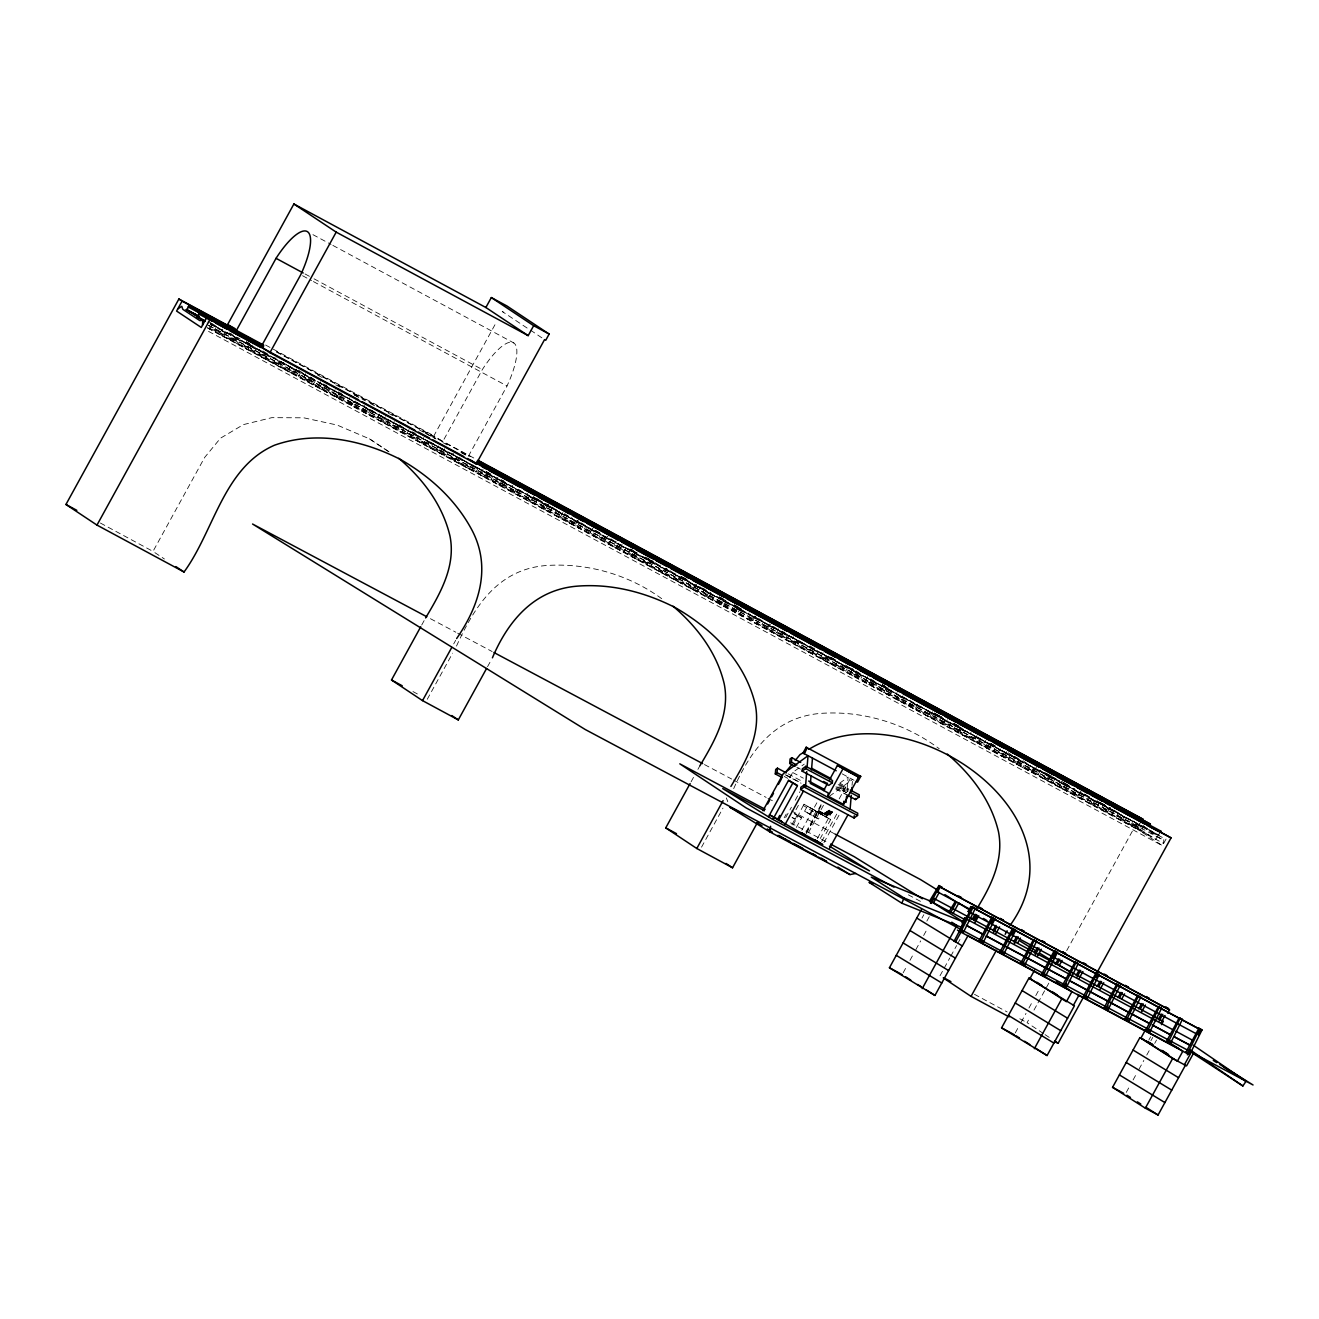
<?xml version="1.0" encoding="UTF-8"?>
<svg xmlns="http://www.w3.org/2000/svg" width="1319" height="1319" viewBox="0 0 1319 1319"><rect width="100%" height="100%" fill="white"/><g stroke="black" fill="none" stroke-linecap="round" stroke-linejoin="round"><path stroke-width="0.75" stroke-dasharray="5 3.75" d="M1143.688 825.875L1143.738 827.046A9.728 2.885 -61.7 0 0 1144.117 827.673L1160.736 838.703A9.728 2.885 -61.7 0 0 1161.429 838.785L1163.836 838.422L1163.622 843.5L204.313 326.255M835.999 788.102L843.121 791.895L843.484 787.41L845.248 786.14L839.906 783.288M843.121 791.895L844.885 790.625L845.248 786.14M847.919 791.103L848.101 788.861L844.605 791.4L844.424 793.642L847.919 791.103L837.532 785.563M852.058 785.382L852.387 781.409M820.797 811.762L820.237 811.465M821.407 812.471L826.485 815.027M829.206 810.047C828.381 821.737 807.871 802.677 827.623 816.115L832.503 812.075L829.206 810.047L823.847 813.675A4.221 1.286 -60.7 0 1 822.924 815.109L826.007 817.022A4.221 4.023 -65.9 0 0 827.161 815.719L819.462 811.037M825.133 814.202L825.529 814.796M209.523 329.09L211.568 325.364L207.099 322.957M226.835 332.553L235.178 338.093L233.133 341.819L214.783 329.635L216.844 325.908M229.473 333.559L241.146 341.308L239.085 345.034L220.751 332.85L222.796 329.123M208.023 321.144L226.357 333.328L224.296 337.07L209.292 327.096M244.955 342.742L249.967 346.073L247.906 349.799L229.572 337.615L231.633 333.872M245.928 342.627L255.919 349.288L253.875 353.014L235.54 340.83L237.585 337.087M246.406 341.852L264.756 354.036L262.695 357.762L244.361 345.578L246.406 341.852L249.39 343.468M259.035 349.502L270.708 357.251L268.664 360.977L250.33 348.793L252.374 345.067M262.86 350.936L279.529 362.016L277.485 365.742L259.151 353.558L261.195 349.832M273.824 357.465L285.498 365.231L283.453 368.957L265.103 356.773L267.163 353.047M282.645 362.23L294.318 369.979L292.274 373.706L273.94 361.521L275.984 357.795M291.944 367.655L300.287 373.195L298.242 376.921L279.892 364.736L281.953 361.01M300.781 372.42L309.108 377.959L307.063 381.686L288.729 369.501L290.774 365.775M315.076 381.175L313.015 384.901L294.681 372.716L296.726 368.99M310.559 377.069L323.897 385.923L321.852 389.666L303.502 377.465L305.563 373.739M319.858 382.494L329.865 389.138L327.804 392.864L309.47 380.68L311.515 376.954M323.683 383.928L338.686 393.903L336.625 397.629L318.291 385.445L320.352 381.719M337.977 392.683L344.638 397.118L342.594 400.844L324.26 388.66L326.304 384.934M338.472 391.908L353.476 401.866L351.415 405.609L333.08 393.425L335.125 389.682M354.432 401.767L359.428 405.081L357.383 408.824L339.049 396.623L341.093 392.897M356.592 402.097L368.248 409.846L366.204 413.572L347.87 401.388L349.914 397.662M362.544 405.312L374.217 413.061L372.172 416.788L353.822 404.603L355.883 400.877M371.364 410.061L383.038 417.826L380.993 421.552L362.659 409.368L364.703 405.625M380.663 415.501L389.006 421.041L386.962 424.767L368.611 412.583L370.672 408.841M389.501 420.25L397.827 425.79L395.782 429.516L377.432 417.332L379.493 413.605M403.795 429.005L401.734 432.731L383.4 420.547L385.445 416.82M399.278 424.899L412.616 433.77L410.572 437.496L392.221 425.312L394.282 421.585M410.242 431.445L418.585 436.985L416.524 440.711L398.19 428.527L400.234 424.8M412.402 431.775L427.405 441.733L425.345 445.459L407.01 433.275L409.055 429.549M428.362 441.634L433.357 444.948L431.313 448.674L412.979 436.49L415.023 432.764M430.522 441.947L442.195 449.713L440.134 453.439L421.8 441.255L423.844 437.529M438.155 446.284L448.147 452.928L446.102 456.654L427.768 444.47L429.813 440.744M332.866 245.4L513.816 342.956A50.897 15.136 -61.7 0 0 482.342 369.567L442.706 441.651L433.902 435.798L496.29 322.314M448.641 452.137L456.968 457.677L454.923 461.419L436.589 449.218L438.633 445.492M451.263 453.142L462.936 460.892L460.892 464.618L442.541 452.433L444.602 448.707M460.084 457.907L471.757 465.656L469.712 469.383L451.378 457.198L453.423 453.472M469.383 463.332L477.725 468.872L475.681 472.598L457.33 460.413L459.391 456.687M468.393 456.259L507.024 385.972A50.897 15.136 -61.7 0 0 513.816 342.956M476.538 466.975L486.546 473.62L484.502 477.363L466.151 465.178L468.212 461.436M484.172 471.295L492.515 476.835L490.454 480.578L472.12 468.377L474.164 464.651M486.332 471.625L501.335 481.6L499.291 485.326L480.94 473.142L483.001 469.416M498.961 479.275L507.304 484.815L505.243 488.541L486.909 476.357L488.953 472.631M501.121 479.605L516.125 489.58L514.064 493.306L495.73 481.122L497.774 477.379M421.717 625.025L424.636 619.699M517.081 489.464L522.077 492.795L520.032 496.521L501.698 484.337L503.743 480.594M519.241 489.794L530.914 497.543L528.853 501.269L510.519 489.085L512.563 485.359M526.858 494.114L536.866 500.758L534.822 504.485L516.487 492.3L518.532 488.574M534.03 497.758L545.687 505.523L543.642 509.249L525.308 497.065L527.353 493.339M531.26 500.28L533.321 496.554L551.655 508.738L549.611 512.464L525.308 497.065M453.72 643.87L455.665 640.325M427.257 699.284L452.615 653.185M456.506 646.079C474.741 605.965 498.12 569.346 546.066 565.538C586.939 562.669 628.602 574.474 661.693 598.678M548.803 505.738L560.476 513.487L558.432 517.213L540.098 505.029L542.142 501.302M546.05 508.244L548.11 504.517L566.445 516.702L564.4 520.428L540.098 505.029M566.923 515.927L575.265 521.467L573.221 525.193L554.87 513.009L556.931 509.282M581.234 524.682L579.173 528.408L560.839 516.224L562.883 512.497M487.535 666.705L491.443 659.615M569.66 520.972L593.962 536.388L596.007 532.645L590.055 529.43L588.01 533.173L569.66 520.972L571.721 517.246M575.628 524.187L577.673 520.461L596.007 532.645M594.836 530.766L604.844 537.41L602.783 541.136L584.449 528.952L586.493 525.226M590.417 532.167L592.462 528.441L610.796 540.625L608.751 544.351L584.449 528.952M609.625 538.729L619.633 545.374L617.572 549.116L599.238 536.932L601.283 533.189M605.207 540.147L607.251 536.404L625.585 548.589L623.541 552.331L599.238 536.932M627.745 548.918L634.406 553.353L632.362 557.08L614.027 544.895L616.072 541.169M628.701 548.819L640.374 556.569L638.33 560.295L619.979 548.11L622.04 544.384M642.534 556.898L649.195 561.333L647.151 565.06L628.817 552.875L630.861 549.133L635.329 551.556M643.491 556.783L655.164 564.548L653.103 568.275L634.769 556.09L636.83 552.348M643.59 560.839L667.892 576.238L669.953 572.512L663.985 569.297L661.94 573.023L643.59 560.839L645.65 557.113L653.515 561.432M649.558 564.054L651.602 560.328L669.953 572.512M658.379 568.819L682.681 584.218L684.726 580.492L678.774 577.277L676.729 581.003L658.379 568.819L660.44 565.093M664.347 572.034L666.392 568.308L684.726 580.492M681.89 577.491L693.563 585.24L691.502 588.966L673.168 576.782L675.213 573.056M679.137 579.997L681.181 576.271L699.515 588.455L697.471 592.182L673.168 576.782M698.345 586.576L708.336 593.22L706.292 596.946L687.957 584.762L690.002 581.036M693.926 587.977L695.97 584.251L714.304 596.435L712.26 600.161L687.957 584.762M716.464 596.765L723.125 601.184L721.081 604.926L702.747 592.726L704.791 588.999M717.421 596.65L729.094 604.399L727.049 608.141L708.699 595.941L710.76 592.215M719.58 596.979L737.915 609.164L735.87 612.89L717.536 600.706L719.58 596.979L724.049 599.387M732.21 604.63L743.883 612.379L741.822 616.105L723.488 603.921L725.532 600.194M732.309 608.686L756.611 624.085L758.672 620.342L752.704 617.127L750.659 620.87L732.309 608.686L734.37 604.943L738.838 607.367M738.277 611.901L740.322 608.158M754.155 616.237L767.493 625.107L765.432 628.833L747.098 616.649L749.159 612.923M753.067 619.864L755.111 616.138L773.445 628.322L771.401 632.048L747.098 616.649M772.274 626.426L782.282 633.087L780.221 636.813L761.887 624.629L763.932 620.886M767.856 627.844L769.9 624.101L788.234 636.302L786.19 640.028L761.887 624.629M691.107 781.771L694.025 776.446M697.916 769.356L699.878 765.811M782.052 631.076L797.055 641.05L795.011 644.777L776.677 632.592L778.721 628.866M791.351 636.516L803.024 644.266L800.979 647.992L782.629 635.807L784.69 632.081M800.171 641.265L811.844 649.03L809.8 652.757L791.466 640.572L793.51 636.846M809.47 646.706L817.813 652.245L815.769 655.972L797.418 643.787L799.479 640.061M809.965 645.914L826.634 656.994L824.589 660.72L806.255 648.536L808.3 644.81M701.527 847.161L722.977 808.151M733.694 788.647C750.659 750 775.209 717.206 820.336 713.414C862.593 710.314 905.362 723.389 939.227 748.73M820.929 652.46L832.602 660.209L830.541 663.935L812.207 651.751L814.252 648.025M828.085 656.104L841.423 664.974L839.379 668.7L821.028 656.516L823.089 652.79M830.706 657.109L847.392 668.189L845.331 671.915L826.997 659.731L829.041 656.005M846.204 666.293L856.212 672.937L854.151 676.68L835.817 664.479L837.878 660.753M845.495 665.073L862.164 676.152L860.12 679.895L841.786 667.694L843.83 663.968M789.784 777.765L792.67 772.505L804.227 764.113M855.998 670.942L871.002 680.917L868.941 684.643L850.607 672.459L852.651 668.733M866.962 677.488L876.954 684.132L874.909 687.858L856.575 675.674L858.62 671.948M784.178 817.796L786.223 814.07M785.712 817.582L791.416 807.212M795.225 800.287L799.973 791.647M870.771 678.922L885.774 688.881L883.73 692.623L865.396 680.439L867.44 676.696M795.984 809.718L798.869 804.458M791.911 824.672L797.187 815.076L792.735 812.718M792.142 817.599L795.11 819.181L797.171 815.455L794.203 813.625M806.42 833.311L817.071 813.955L803.32 805.497L803.996 804.244L830.657 819.577L820.253 838.505M793.115 825.1L803.32 805.497M881.735 685.451L891.743 692.096L889.698 695.838L871.348 683.654L873.409 679.912M804.59 811.185L807.327 806.206L816.23 810.954L821.226 814.037L818.489 819L804.59 811.185L818.489 819M796.346 827.409L801.622 817.813L797.187 815.076M809.586 814.268L812.323 809.289L821.226 814.037M801.787 830.228L817.632 801.391M882.23 684.676L900.564 696.861L898.519 700.587L880.185 688.403L882.23 684.676L885.214 686.276M813.51 815.917L816.23 810.954M806.008 832.009L821.556 803.716M806.107 833.179L821.49 805.2M808.432 832.668L823.913 804.491M899.855 695.641L906.532 700.076L904.488 703.802L886.137 691.618L888.198 687.891M903.68 697.075L915.353 704.841L913.309 708.567L894.958 696.383L897.019 692.64M817.368 838.538L832.223 811.498M839.164 798.885L851.052 777.254M821.688 841.489L837.07 813.493M909.648 700.29L921.321 708.056L919.261 711.782L900.926 699.598L902.971 695.855M823.913 842.66L839.296 814.68M920.134 706.16L930.142 712.804L928.098 716.53L909.747 704.346L911.808 700.62M927.768 710.479L936.111 716.019L934.05 719.745L915.716 707.561L917.76 703.835M934.924 714.14L944.932 720.784L942.871 724.51L924.537 712.326L926.581 708.6M950.884 723.999L948.839 727.725L930.505 715.541L932.549 711.815M953.043 724.312L959.721 728.747L957.66 732.474L939.326 720.289L941.37 716.563M954 724.213L965.673 731.963L963.628 735.689L945.294 723.504L947.339 719.778M959.49 726.753L974.494 736.727L972.449 740.454L954.115 728.269L956.16 724.543M970.454 733.298L980.462 739.943L978.418 743.669L960.067 731.484L962.128 727.758M977.61 736.942L989.283 744.691L987.239 748.434L968.904 736.233L970.949 732.507M988.574 743.487L995.251 747.906L993.207 751.649L974.856 739.448L976.917 735.722M990.734 743.801L1004.072 752.671L1002.028 756.397L983.677 744.213L985.738 740.487M1001.698 750.346L1010.041 755.886L1007.98 759.612L989.646 747.428L991.69 743.702M1010.519 755.111L1018.862 760.634L1016.817 764.377L998.467 752.193L1000.527 748.45M1018.862 760.634L1024.83 763.849L1022.769 767.592L1004.435 755.408L1006.479 751.665M921.997 918.057L923.828 914.726M1025.308 763.074L1033.651 768.614L1031.59 772.34L1013.256 760.156L1015.3 756.43M926.845 921.124L929.582 916.161M903.136 972.812L907.043 965.722M909.962 960.38L913.869 953.291M915.815 949.729L920.711 940.859M923.63 935.534L927.537 928.428M1022.934 760.75L1039.603 771.829L1037.558 775.556L1019.224 763.371L1021.269 759.645M1038.432 769.933L1048.44 776.594L1046.379 780.32L1028.045 768.136L1030.09 764.393M1034.014 771.351L1036.058 767.609L1054.392 779.809L1052.348 783.535L1028.045 768.136M1051.556 776.809L1063.213 784.558L1061.168 788.284L1042.834 776.1L1044.879 772.373M940.018 975.747L949.762 958.023M950.735 956.242L956.588 945.608M957.561 943.827L960.496 938.518M1048.786 779.315L1050.847 775.588L1069.181 787.773L1067.137 791.499L1042.834 776.1M1066.329 784.772L1078.002 792.538L1075.958 796.264L1057.624 784.08L1059.668 780.353M1065.637 783.568L1083.971 795.753L1081.91 799.479L1063.576 787.295L1065.637 783.568L1061.152 781.145M1081.118 792.752L1092.791 800.501L1090.747 804.227L1072.396 792.043L1074.457 788.317M1078.365 795.258L1080.409 791.532L1098.76 803.716L1096.699 807.442L1072.396 792.043M1099.238 802.941L1107.581 808.481L1105.536 812.207L1087.186 800.023L1089.247 796.297M1096.864 800.617L1113.533 811.696L1111.488 815.422L1093.154 803.238L1095.199 799.512M1109.032 807.591L1122.37 816.445L1120.309 820.187L1101.975 807.986L1104.019 804.26M1107.944 811.201L1109.988 807.475L1128.322 819.66L1126.278 823.402L1101.975 807.986M1128.817 818.885L1137.159 824.424L1135.098 828.151L1116.764 815.966L1118.809 812.24M1133.103 820.995L1143.111 827.64L1141.067 831.366L1122.733 819.181L1124.777 815.455M1015.267 1032.909L1019.175 1025.803M1021.137 1022.258L1026.017 1013.371M1028.935 1008.046L1032.843 1000.94M1035.778 995.614L1039.685 988.525M1141.941 825.743L1151.932 832.388L1149.888 836.131L1131.554 823.946L1133.598 820.204M1043.411 1033.535L1027.072 1022.687L1030.04 1017.279M1033.997 1010.074L1036.981 1004.666M1037.971 1002.869L1048.869 983.034M1066.708 950.603L1137.044 822.644M1137.506 827.161L1139.567 823.419L1157.901 835.603L1155.856 839.346L1131.554 823.946M1166.062 839.065L1162.418 845.693L1137.72 829.288L1140.457 824.309M1160.077 832.289L1158.577 835.009L210.15 323.633M1159.154 835.405L318.324 382.279M1148.816 1040.081L1150.63 1036.767M1150.91 1040.724L1152.757 1037.394M1126.261 1092.379L1130.169 1085.273M1133.087 1079.948L1136.994 1072.842M1138.956 1069.297L1143.837 1060.427M1146.755 1055.085L1150.663 1047.995M1154.702 1043.378L1156.532 1040.031M819.791 811.548L827.161 815.719L832.503 812.075M839.84 783.074L848.101 777.072L846.831 792.67L835.949 786.8M829.437 796.247L852.552 779.43M832.553 812.784L828.959 810.493L824.408 813.279L827.392 815.274L831.564 812.059M829.008 810.872L824.985 813.131L826.353 813.757L825.579 812.982M825.842 814.318L830.393 811.218L831.695 812.026L827.26 815.043M826.733 814.433L830.64 812.141M826.634 814.153L831.019 812.125M389.006 451.84L369.468 438.848L337.054 425.031L303.733 417.81L271.796 417.661L243.421 424.603L220.52 438.172L204.659 457.429L153.004 551.408L164.43 558.992M842.198 773.874L853.987 780.254M839.445 784.244L848.546 789.092M838.142 784.574L843.484 787.41M837.746 786.833L844.885 790.625M796.824 767.246L800.386 769.142M835.768 789.042L846.65 794.829M792.67 772.505L803.353 778.194M788.119 773.857L802.364 781.442M786.371 775.127L800.617 782.711M785.052 774.698L801.078 783.222M784.195 776.446L787.756 778.342M818.67 810.921L821.968 812.949A4.221 1.286 -60.7 0 0 821.259 814.499L818.176 812.586A4.221 4.023 -65.9 0 1 818.654 810.921L826.617 815.093M818.176 812.586L826.007 817.022M830.657 819.577L803.996 804.244M430.423 618.693L455.83 632.213M457.644 633.186L492.119 651.537M704.461 764.558L731.682 779.051M733.496 780.024L766.158 797.401M767.971 798.374L773.429 801.276M791.565 810.938L835.125 834.119M797.171 815.455L801.622 817.813M790.609 822.825L828.744 843.121M908.362 894.843L920.975 901.619M503.413 312.141L502.226 311.498L529.315 329.503M312.949 234.667L331.053 244.411M305.002 273.94L312.24 277.847M314.054 278.82L482.342 369.567M302.546 275.72L311.597 280.584M313.411 281.574L507.024 385.972M265.597 345.05L433.902 435.798M276.825 351.81L474.494 458.385M276.232 351.893L470.405 456.588M317.632 375.058L323.073 377.992M335.751 384.835L341.192 387.77M353.888 394.612L361.142 398.536M370.21 403.416L377.465 407.324M388.347 413.193L395.601 417.101M419.178 429.813L435.501 438.617M442.755 442.524L448.196 445.459M460.892 452.302L468.146 456.226M354.399 394.958L365.281 400.828M425.13 433.094L436.012 438.963M461.386 452.648L468.641 456.555M682.533 577.079L689.788 581.003M954.544 723.752L961.798 727.659M534.426 497.461L539.867 500.396M681.313 576.667L686.754 579.602M737.535 606.971L741.163 608.933M935.187 713.563L940.628 716.481M953.324 723.34L958.765 726.274M991.41 743.867L995.037 745.829M1045.819 773.198L1053.073 777.105M1100.211 802.529L1107.465 806.437M210.875 323.155L218.13 327.063M229.011 332.932L239.893 338.785M486.513 471.773L493.768 475.681M537.295 499.143L548.176 505.012M595.331 530.436L600.772 533.371M633.4 550.963L637.028 552.925M647.909 558.794L653.35 561.729M682.368 577.376L689.623 581.283M702.318 588.126L707.759 591.06M722.268 598.875L725.895 600.837M736.777 606.707L744.031 610.615M831.069 657.554L836.51 660.473M849.205 667.332L854.646 670.266M883.664 685.896L890.919 689.821M938.073 715.244L943.497 718.163M954.379 724.032L961.633 727.94M990.651 743.586L997.906 747.51M1014.229 756.298L1019.669 759.233M1045.06 772.918L1050.501 775.852M1052.315 776.842L1055.942 778.787M1063.196 782.711L1068.637 785.629M1084.96 794.434L1090.401 797.368M1101.266 803.238L1108.521 807.146M210.727 324.029L317.731 381.719M210.578 324.309L1163.688 838.175M226.357 333.328L220.388 330.113L218.344 333.855L210.001 328.316M235.178 338.093L241.146 341.308M249.967 346.073L255.919 349.288M264.756 354.036L270.708 357.251M279.529 362.016L285.498 365.231M294.318 369.979L300.287 373.195M309.108 377.959L313.576 380.367M323.897 385.923L329.865 389.138M338.686 393.903L344.638 397.118M353.476 401.866L359.428 405.081M368.248 409.846L374.217 413.061M383.038 417.826L389.006 421.041M397.827 425.79L402.295 428.197M412.616 433.77L418.585 436.985M427.405 441.733L433.357 444.948M442.195 449.713L448.147 452.928M456.968 457.677L462.936 460.892M471.757 465.656L477.725 468.872M486.546 473.62L492.515 476.835M501.335 481.6L507.304 484.815M516.125 489.58L522.077 492.795M530.914 497.543L536.866 500.758M545.687 505.523L551.655 508.738M560.476 513.487L566.445 516.702M575.265 521.467L579.733 523.874M604.844 537.41L610.796 540.625M619.633 545.374L625.585 548.589M634.406 553.353L640.374 556.569M649.195 561.333L655.164 564.548M693.563 585.24L699.515 588.455M708.336 593.22L714.304 596.435M723.125 601.184L729.094 604.399M737.915 609.164L743.883 612.379M767.493 625.107L773.445 628.322M782.282 633.087L788.234 636.302M797.055 641.05L803.024 644.266M811.844 649.03L817.813 652.245M826.634 656.994L832.602 660.209M841.423 664.974L847.392 668.189M856.212 672.937L862.164 676.152M871.002 680.917L876.954 684.132M885.774 688.881L891.743 692.096M900.564 696.861L906.532 700.076M915.353 704.841L921.321 708.056M930.142 712.804L936.111 716.019M944.932 720.784L949.4 723.191M959.721 728.747L965.673 731.963M974.494 736.727L980.462 739.943M989.283 744.691L995.251 747.906M1004.072 752.671L1010.041 755.886M1033.651 768.614L1039.603 771.829M1048.44 776.594L1054.392 779.809M1063.213 784.558L1069.181 787.773M1078.002 792.538L1083.971 795.753M1092.791 800.501L1098.76 803.716M1107.581 808.481L1113.533 811.696M1122.37 816.445L1128.322 819.66M1137.159 824.424L1143.111 827.64M1151.932 832.388L1157.901 835.603M208.682 325.381L1160.736 838.703M208.649 325.496L1138.94 827.095M214.783 329.635L220.751 332.85M229.572 337.615L235.54 340.83M244.361 345.578L250.33 348.793M259.151 353.558L265.103 356.773M273.94 361.521L279.892 364.736M288.729 369.501L294.681 372.716M303.502 377.465L309.47 380.68M318.291 385.445L324.26 388.66M333.08 393.425L339.049 396.623M347.87 401.388L353.822 404.603M362.659 409.368L368.611 412.583M377.432 417.332L383.4 420.547M392.221 425.312L398.19 428.527M407.01 433.275L412.979 436.49M421.8 441.255L427.768 444.47M436.589 449.218L442.541 452.433M451.378 457.198L457.33 460.413M466.151 465.178L472.12 468.377M480.94 473.142L486.909 476.357M495.73 481.122L501.698 484.337M510.519 489.085L516.487 492.3M554.87 513.009L560.839 516.224M614.027 544.895L619.979 548.11M628.817 552.875L634.769 556.09M702.747 592.726L708.699 595.941M717.536 600.706L723.488 603.921M776.677 632.592L782.629 635.807M791.466 640.572L797.418 643.787M806.255 648.536L812.207 651.751M821.028 656.516L826.997 659.731M835.817 664.479L841.786 667.694M850.607 672.459L856.575 675.674M865.396 680.439L871.348 683.654M880.185 688.403L886.137 691.618M894.958 696.383L900.926 699.598M909.747 704.346L915.716 707.561M924.537 712.326L930.505 715.541M939.326 720.289L945.294 723.504M954.115 728.269L960.067 731.484M968.904 736.233L974.856 739.448M983.677 744.213L989.646 747.428M998.467 752.193L1004.435 755.408M1013.256 760.156L1019.224 763.371M1057.624 784.08L1063.576 787.295M1087.186 800.023L1093.154 803.238M1116.764 815.966L1122.733 819.181M207.429 327.689L1137.72 829.288M208.55 331.382L1162.418 845.693M100.409 523.049L151.19 550.419M412.962 691.568L420.101 695.426M974.477 994.328L1007.122 1011.937M1019.818 1018.779L1027.072 1022.687M829.288 811.548L828.744 810.707M827.887 811.432L828.48 812.092M829.14 812.949L830.426 812.999L829.437 812.389M829.766 813.098L828.843 812.52L829.684 813.295M827.31 811.812L828.299 812.438L827.59 811.993M829.189 813.279L828.266 812.916L829.123 813.675M826.337 812.207L827.062 812.702M826.238 812.405L826.782 812.751M825.76 812.603L826.766 813.262M828.052 814.268L827.128 813.955M824.54 813.246L827.392 814.845M792.158 817.351L795.11 819.181M530.502 330.146L542.851 338.505M1008.145 752.786L1023.148 762.745M934.215 712.919L949.218 722.878M750.33 614.802L758.672 620.342M734.37 604.943L751.039 616.022M665.436 568.407L677.109 576.156M650.646 560.443L662.319 568.192M630.861 549.133L634.192 551.358M576.716 520.576L588.389 528.325M564.565 513.602L579.569 523.577M395.453 423.465L402.13 427.9M298.407 370.095L313.411 380.07M210.38 323.468L218.723 329.008M369.468 438.848L389.072 451.873M1045.044 1034.624L1051.573 1038.96M829.717 812.059L830.607 812.669M828.167 811.103L829.057 811.713M829.14 812.438L830.195 813.163M828.645 812.207L827.59 811.482M827.013 811.877L827.64 812.537M827.986 813.229L828.893 813.839M827.425 813.609L828.316 814.235M831.184 812.273L826.568 814.334L828.134 814.565L827.409 814.12M829.635 811.317L825.364 813.361M830.393 811.218L826.09 814.466L830.146 811.07L828.909 810.575M726.34 797.929L727.775 801.655M828.612 813.872L827.705 813.559"/><path stroke-width="1.5" d="M782.431 777.715L775.308 773.923L775.687 769.439L777.435 768.169L786.338 772.901M775.308 773.923L777.072 772.654L777.435 768.169M795.044 766.306L789.702 763.454L790.065 758.969L791.812 757.7L800.715 762.431M789.702 763.454L791.449 762.184L791.812 757.7M800.633 789.553L800.814 787.311L804.31 784.772L857.746 813.213L857.548 815.455L854.053 817.994L800.633 789.553L804.128 787.014L804.31 784.772M802.117 771.137L802.315 768.895L805.81 766.339L832.52 780.568L832.338 782.81L828.843 785.349L802.117 771.137L805.629 768.581L805.81 766.339M805.447 787.443L806.733 771.582M807.047 767.625L808.019 755.738L783.272 773.742L762.943 810.723M811.053 775.671L810.41 783.47L828.217 792.95L827.969 796.115L843.55 804.409L858.587 777.072L837.45 765.35L829.519 779.776M811.515 769.818L812.471 758.112M843.55 804.409L843.797 801.243L846.023 802.43L846.501 796.577M850.128 809.157L851.25 795.291M851.579 791.318L851.909 787.361M854.053 817.994L854.234 815.752M846.65 794.829L855.553 799.578L855.652 798.457M855.553 799.578L859.048 797.022L859.23 794.78L850.326 790.048M202.499 325.265L202.714 320.204L200.307 320.566A9.728 2.885 -61.7 0 1 199.614 320.484L183.011 309.454A9.728 2.885 -61.7 0 1 182.616 308.811L181.791 306.305L177.818 308.877M855.85 873.458L849.997 874.579L769.851 831.91L770.576 826.271M901.8 903.185L904.059 897.992L871.282 877.151L930.686 901.19L963.464 922.03L961.205 927.224L901.8 903.185L869.023 882.345L872.749 883.845M974.428 907.934L975.302 908.494L963.381 932.368L959.325 930.62L961.155 931.181L973.092 907.307L972.218 906.747L954.049 941.321M978.945 941.139L980.775 941.7L992.696 917.81L991.822 917.249L978.945 941.139L983.001 942.887L994.922 918.997L994.048 918.453M999.769 952.302L1001.599 952.846L1013.536 928.972L1012.662 928.411L999.769 952.302L1003.825 954.049L1015.745 930.159L1014.872 929.615L1012.102 934.643M1020.609 963.464L1022.439 964.008L1034.36 940.134L1033.486 939.573L1020.609 963.464L1024.649 965.211L1036.586 941.321L1035.712 940.777M1041.433 974.626L1043.263 975.17L1055.184 951.296L1054.31 950.735L1041.433 974.626L1045.489 976.373L1057.409 952.483L1056.535 951.939L1052.842 958.649M1062.257 985.788L1064.087 986.332L1076.024 962.458L1075.15 961.897L1062.257 985.788L1066.313 987.535L1078.233 963.645L1077.359 963.084M1083.097 996.95L1084.927 997.494L1096.847 973.62L1095.974 973.059L1083.097 996.95L1087.153 998.697L1099.073 974.807L1098.199 974.246L1096.353 977.61M1103.921 1008.112L1105.751 1008.656L1117.671 984.782L1116.797 984.221L1103.921 1008.112L1107.976 1009.859L1119.897 985.969L1119.023 985.408M1124.744 1019.274L1126.574 1019.818L1138.511 995.944L1137.638 995.383L1124.744 1019.274L1128.8 1021.021L1140.721 997.131L1139.847 996.57M1145.584 1030.436L1147.415 1030.98L1159.335 1007.106L1158.461 1006.545L1145.584 1030.436L1149.64 1032.167L1161.561 1008.293L1160.687 1007.732M1166.408 1041.598L1168.238 1042.142L1180.159 1018.268L1179.285 1017.707L1166.408 1041.598L1170.464 1043.329L1182.385 1019.455L1181.511 1018.895M1186.028 1052.1L1187.858 1052.661L1199.779 1028.771L1198.905 1028.226L1186.028 1052.1L1190.068 1053.848L1202.005 1029.974L1201.131 1029.414M456.638 638.561C479.457 605.503 491.822 566.807 471.477 529.216C455.302 499.373 429.763 476.192 400.498 459.474C362.033 439.804 316.181 430.423 274.451 445.228C223.406 467.52 214.173 530.782 184.033 572.017L96.979 525.094L65.95 504.468L178.889 299.017L235.112 329.321M178.889 299.017L182.071 301.128L176.598 311.07L201.296 327.475L206.753 317.533L262.976 347.837M198.18 316.296L186.408 309.454L199.103 316.296M263.223 345.726L188.864 305.645L188.172 306.915L189.375 305.975L263.734 346.073M186.985 309.833L188.37 307.047L261.211 346.353M187.298 310.443L186.408 309.454M205.137 321.374L196.828 316.758L204.824 320.781M197.57 316.873L198.955 314.07L211.963 321.127M96.979 525.094L209.935 319.643L206.753 317.533M491.327 297.566L506.842 305.926L549.149 334.053L545.736 340.269L544.549 339.626L476.208 463.925L269.917 352.684L261.096 346.831L300.732 274.731A50.897 15.136 -61.7 0 0 307.525 231.732A50.897 15.136 -61.7 0 0 276.05 258.326L236.414 330.426L227.593 324.573L293.89 204L485.87 307.508L528.194 335.636L533.651 325.694L491.327 297.566L485.87 307.508M269.917 352.684L336.197 232.128L293.89 204M486.563 668.486L458.303 719.91L422.525 700.62L391.496 679.994L420.728 626.789M425.608 617.935C440.447 593.154 456.011 565.983 449.96 535.976C442.607 504.798 422.805 478.797 398.767 458.32M422.525 700.62L451.774 647.415M492.416 657.835C508.145 620.672 534.426 589.593 577.095 586.164C611.06 583.427 644.595 592.033 674.767 607.35C712.128 628.569 745.12 661.561 755.259 704.478C761.31 734.485 745.746 761.657 730.907 786.437M757.914 821.688L732.556 867.787L696.795 848.496L665.749 827.87L690.117 783.535M699.878 765.811C714.717 741.031 730.281 713.859 724.213 683.852C716.876 652.674 697.059 626.69 673.036 606.196M696.795 848.496L723.109 800.617M767.658 803.947L769.604 800.402M771.549 796.857L773.511 793.313M778.375 784.442L781.31 779.117M806.189 747.23L807.31 747.922L804.128 753.71L803.007 753.017L806.189 747.23L860.73 776.363L857.548 782.151L856.443 781.458M768.581 816.659L788.548 780.337L797.434 785.448M773.049 819.033L792.999 782.711M779.727 815.422L777.682 819.165L782.118 821.902M778.408 820.402L797.418 785.827L788.548 780.337M785.118 824.424L803.502 790.971M823.584 790.592L827.541 783.371M827.969 796.115L842.989 768.779L837.45 765.35M829.635 848.117L848.035 814.664M962.26 945.723L934.94 995.433L889.435 967.767L921.371 909.665M930.357 902.823L933.028 897.959L1163.226 1021.401L1161.445 1024.649M939.309 886.516L940.183 887.077L937.512 891.941L936.638 891.397L939.309 886.516L1168.65 1009.414L1169.524 1009.958L1167.727 1013.206M930.554 902.938L939.804 886.137L938.93 885.577L929.433 901.322M931.23 903.383L933.901 898.503L933.028 897.959M933.704 902.443L939.243 892.369M951.098 911.775L956.638 901.685M953.324 912.962L958.864 902.872M922.212 988.623L956.918 925.493L951.741 922.195M961.897 922.888L964.568 918.008L1173.102 1029.842M970.85 906.582L971.724 907.126L969.053 912.006L968.179 911.445L970.85 906.582L1200.191 1029.463M962.771 923.432L965.442 918.568L964.568 918.008M955.418 942.228L960.875 932.286L957.413 930.076M977.066 908.379C991.327 885.395 1003.924 859.51 998.483 831.728C991.13 800.551 971.328 774.566 947.306 754.072M973.768 919.574L976.538 914.529M975.071 922.443L978.764 915.716M967.816 935.995L962.359 945.954L916.754 918.057M991.278 923.481L993.125 920.134M993.685 932.418L996.455 927.372M995.894 933.605L999.604 926.878M1009.134 1016.9L971.048 996.373L996.406 950.274M1005.177 934.314L1007.122 930.769M1010.041 925.443C1090.994 813.625 905.131 689.524 808.893 749.34M1014.509 943.58L1018.202 936.853M1017.658 943.085L1020.428 938.04M1035.333 954.742L1039.026 948.015M1037.558 955.929L1041.252 949.202M1028.902 978.154L1074.408 1005.803L1047.072 1055.53L1001.566 1027.864L1028.902 978.154L1032.085 979.852M1034.525 970.256L1029.974 978.533L1066.395 1001.698L1071.869 991.756L1056.255 981.831M1057.096 964.222L1059.866 959.177M1059.305 965.409L1062.092 960.364M1149.294 825.133L1149.987 823.864L477.214 461.106M477.016 462.705L1149.805 825.463L1149.987 823.864M1064.482 986.975L1066.395 983.496M1034.343 1048.704L1061.68 998.994M1076.996 977.049L1080.69 970.339M1079.222 978.253L1082.915 971.526M1159.879 832.157L1160.572 830.888L1160.192 832.371M1073.336 1005.424L1078.81 995.482M1054.475 1041.351L1058.102 1043.313L1083.872 996.455M1090.797 983.842L1092.775 980.231M1096.748 973.026L1171.058 837.862L476.967 463.216M1098.743 986.53L1101.513 981.501M1100.046 989.415L1103.739 982.688M1106.146 1009.299L1108.059 1005.82M1119.584 997.692L1122.354 992.663M1121.793 998.895L1124.579 993.85M1140.407 1008.854L1143.177 1003.825M1141.71 1011.739L1145.403 1005.012M1185.402 1065.29L1158.066 1115L1145.337 1108.174L1112.56 1087.334L1139.88 1037.624L1143.078 1039.323M1145.519 1029.727L1140.968 1038.004L1177.372 1061.168L1182.846 1051.227L1168.98 1042.406M1159.104 1021.054L1162.797 1014.327M1161.314 1022.241L1165.023 1015.515M1145.337 1108.174L1172.673 1058.465L1139.88 1037.624M1198.361 1034.459L1200.208 1031.095M1187.364 1054.887L1189.194 1051.556M1198.377 1034.887L1201.065 1030.024M1184.33 1064.895L1189.787 1054.953L959.061 931.132M1193.926 1052.496L1186.556 1065.9L1172.673 1058.465M949.053 911.841L955.368 901.339L944.932 894.661M971.988 919.491L975.153 914.248M974.213 920.695L977.363 915.435M992.811 930.653L995.977 925.41M1013.651 941.815L1016.801 936.572M1034.475 952.977L1037.641 947.734M1055.299 964.14L1058.465 958.897M1076.139 975.302L1079.288 970.059M1096.963 986.464L1100.128 981.221M1117.787 997.626L1120.952 992.383M1138.627 1008.788L1141.776 1003.545M1158.23 1019.307L1161.396 1014.047M1191.964 1052.71L1242.877 1085.966L1246.059 1081.267L1193.299 1045.192M785.448 772.324L791.548 764.921M795.209 760.469L800.089 754.55L805.365 751.418M904.059 897.992L963.464 922.03M842.989 768.779L858.587 777.072M803.007 753.017L836.18 770.774M811.399 768.12L830.986 778.556M805.629 768.581L832.338 782.81M850.145 792.29L859.048 797.022M791.449 762.184L796.791 765.02M823.534 781.475L827.095 783.371M808.695 781.046L824.721 789.57M804.128 787.014L857.548 815.455M777.072 772.654L782.414 775.49M426.795 616.764L252.556 524.022L585.191 729.489L1253.05 1084.976L1219.795 1064.433M493.933 652.509L702.648 763.602M835.125 834.119L920.431 879.526L937.924 890.325M765.168 809.289L679.796 763.833L746.125 807.904L893.936 887.126M830.558 844.094L854.184 856.658L922.344 898.767M764.476 810.806L722.746 788.597L771.533 818.736L869.485 870.87L829.42 846.122M781.013 820.929L769.439 814.779L804.986 835.207L800.551 832.47M802.282 833.394L818.357 841.951M742.399 813.905L729.935 807.261L769.851 831.91M784.508 838.637L789.933 841.522M793.56 843.451L802.595 848.265M777.682 835.422L786.025 839.857M787.69 840.747L816.642 856.163L813.147 854.003M818.308 857.037L826.65 861.488L821.424 858.257M938.93 885.577L942.013 887.324L941.139 886.764M940.183 887.077L1169.524 1009.958M972.218 906.747L975.302 908.494M991.822 917.249L994.922 918.997M1012.662 928.411L1015.745 930.159M1033.486 939.573L1036.586 941.321M1054.31 950.735L1057.409 952.483M1075.15 961.897L1078.233 963.645M1095.974 973.059L1099.073 974.807M1116.797 984.221L1119.897 985.969M1137.638 995.383L1140.721 997.131M1158.461 1006.545L1161.561 1008.293M1179.285 1017.707L1182.385 1019.455M1198.905 1028.226L1202.005 1029.974M971.724 907.126L1199.251 1029.051M936.638 891.397L970.949 909.78M968.179 911.445L1196.58 1033.931M1175.839 1031.227L1192.97 1040.493M931.989 901.998L964.486 919.409M966.382 925.377L982.622 934.083M986.233 936.012L1065.686 978.599M1069.297 980.528L1087.367 990.206M1090.978 992.135L1148.75 1023.099L1069.495 980.66M1152.361 1025.044L1170.431 1034.723L1152.41 1025.077M966.761 925.592L982.985 934.297M986.596 936.226L1065.9 978.714M961.155 931.181L963.381 932.368M980.775 941.7L983.001 942.887M1001.599 952.846L1003.825 954.049M1022.439 964.008L1024.649 965.211M1043.263 975.17L1045.489 976.373M1064.087 986.332L1066.313 987.535M1084.927 997.494L1087.153 998.697M1105.751 1008.656L1107.976 1009.859M1126.574 1019.818L1128.8 1021.021M1147.415 1030.98L1149.64 1032.167M1168.238 1042.142L1170.464 1043.329M1187.858 1052.661L1190.068 1053.848M967.602 935.468L1068.538 989.563M1077.541 994.394L1178.477 1048.473M1146.26 1041.021L1152.625 1044.434M955.434 958.155L909.929 930.489M1067.582 1018.235L1022.077 990.569M1178.559 1077.705L1133.054 1050.039M948.608 970.57L903.086 942.92M1060.74 1030.667L1015.234 1003.001M1171.734 1090.137L1126.228 1062.471M941.766 983.001L896.26 955.335M1053.914 1043.098L1008.408 1015.432M1164.891 1102.569L1119.386 1074.903M889.435 967.767L902.163 974.593M1001.566 1027.864L1014.295 1034.69M1112.56 1087.334L1123.689 1093.303M533.651 325.694L549.149 334.053M336.197 232.128L528.194 335.636M276.05 258.326L303.189 272.967M227.593 324.573L234.831 328.464M478.121 460.347L1143.194 819.346L477.659 460.496M182.071 301.128L263.668 345.116M477.709 461.452L1150.498 824.194M263.421 347.227L199.449 312.669L199.268 314.285L199.96 313.015L188.864 305.645M476.901 462.277L1161.083 831.234M209.935 319.643L358.636 399.822M362.263 401.767L414.842 430.126M418.469 432.088L429.351 437.941M432.978 439.903L463.81 456.522M467.437 458.484L1171.058 837.862M215.591 323.073L226.456 328.942M230.083 330.904L260.915 347.524M482.16 466.811L485.788 468.773M489.415 470.718L520.247 487.338M523.874 489.3L534.739 495.169M538.366 497.115L569.198 513.75M572.825 515.696L583.707 521.566M587.334 523.528L618.166 540.147M621.793 542.093L632.675 547.962M636.302 549.924L652.625 558.728M656.252 560.674L667.134 566.543M670.761 568.505L681.643 574.359M685.27 576.321L688.881 578.283M692.508 580.228L723.34 596.847M726.967 598.81L737.849 604.679M741.476 606.625L786.816 631.076M790.444 633.038L821.275 649.657M824.903 651.602L835.784 657.472M839.412 659.434L850.277 665.304M859.345 670.184L870.227 676.053M873.854 678.015L884.736 683.869M888.363 685.831L899.245 691.7M902.872 693.662L940.958 714.189M944.585 716.135L955.467 722.004M959.094 723.966L989.926 740.586M993.553 742.548L1004.418 748.417M1008.046 750.363L1038.877 766.982M1042.505 768.944L1053.386 774.814M1057.014 776.759L1073.336 785.563M1076.964 787.525L1087.845 793.395M1091.472 795.341L1102.354 801.21M1105.981 803.172L1109.609 805.118M1113.236 807.08L1144.068 823.699M1147.695 825.661L1158.56 831.514M186.243 309.734L198.938 316.576M196.828 316.758L205.302 321.094M65.95 504.468L76.832 510.338M391.496 679.994L402.229 685.781M665.749 827.87L676.482 833.657M943.646 977.709L950.9 981.616M859.625 775.671L860.73 776.363M958.946 903.301L969.449 909.797M983.446 918.453L986.942 920.613M1020.214 941.156L1035.976 950.884M1039.471 953.043L1069.231 971.427M814.73 839.708L822.792 844.688L816.131 840.764M802.117 833.031L805.447 835.075M837.845 867.078L849.997 874.579M778.985 835.372L785.959 839.675M756.76 822.495L762.003 825.727M767.229 828.959L772.456 832.19M1167.843 1008.244L1168.716 1008.804L1165.617 1007.056L1166.491 1007.601M1148.222 997.725L1149.096 998.285L1145.997 996.537L1146.87 997.098M1127.399 986.563L1128.273 987.123L1125.173 985.375L1126.047 985.936M1106.559 975.417L1107.432 975.961L1104.349 974.213L1105.223 974.774M1084.383 963.612L1083.509 963.051L1086.609 964.799L1085.735 964.255M1064.911 953.093L1065.785 953.637L1062.685 951.889L1063.559 952.45M1044.071 941.931L1044.945 942.475L1041.862 940.727L1042.735 941.288M1023.247 930.769L1024.121 931.313L1021.021 929.565L1021.895 930.126M1162.352 1020.84L1163.226 1021.401M1002.424 919.607L1003.297 920.151L1000.198 918.403L1001.072 918.964M980.248 907.802L979.374 907.258L982.457 908.989L981.583 908.445M960.76 897.283L961.633 897.827L958.534 896.096L959.408 896.64M1213.282 1060.41L1216.745 1062.619M1223.636 1067.005L1246.059 1081.267M1162.402 1050.551L1168.139 1054.31M1147.909 1041.73L1153.103 1045.044M1161.33 1050.32L1168.716 1054.969M1051.985 991.542L1057.162 994.839M1036.915 982.259L1042.125 985.573M1127.003 1095.248L1130.465 1097.441M1137.357 1101.843L1140.803 1104.036M1145.98 1107.317L1158.066 1115M1016.026 1035.778L1019.472 1037.971M1024.649 1041.268L1029.826 1044.566M1035.003 1047.847L1047.072 1055.53M905.609 976.785L910.786 980.083M917.678 984.469L921.14 986.661M926.301 989.959L934.94 995.433M470.339 460.018L476.208 463.925M193.233 313.18L198.229 316.494M188.93 311.07L203.934 321.045M1054.837 1041.136L1058.102 1043.313M943.283 977.923L971.048 996.373M726.027 863.434L732.556 867.787M451.757 715.558L458.303 719.91M175.872 566.593L184.033 572.017M1190.117 1049.891L1242.877 1085.966M1190.282 1045.357L1174.042 1036.652L1190.266 1045.357"/></g></svg>
